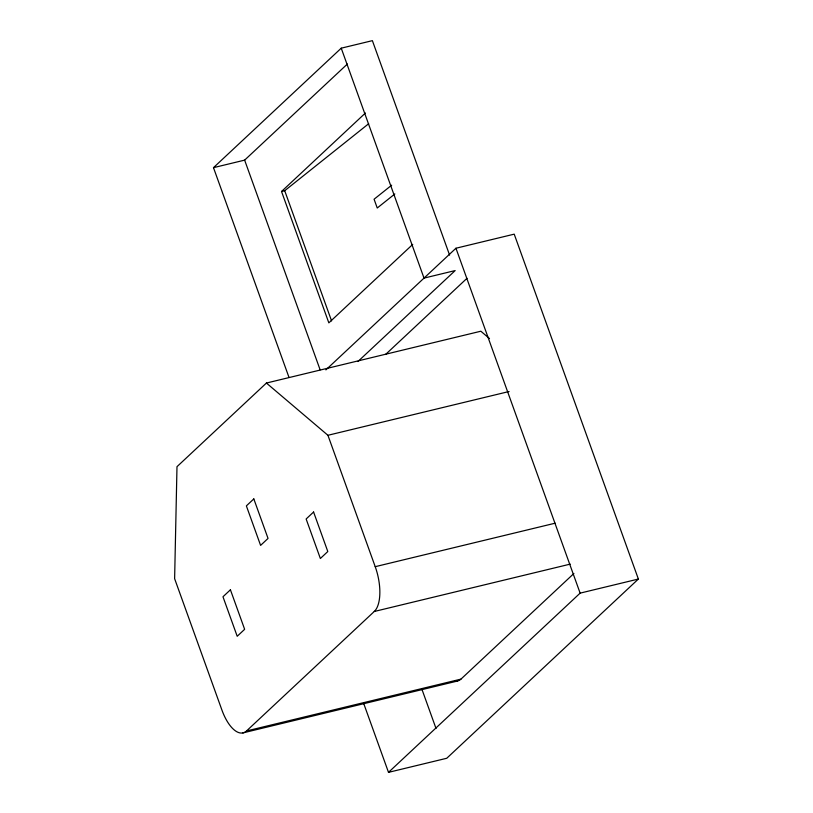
<?xml version="1.0" encoding="UTF-8"?>
<svg xmlns="http://www.w3.org/2000/svg" width="813" height="813" viewBox="0 0 813 813"><rect width="100%" height="100%" fill="white"/><g stroke="black" fill="none" stroke-linecap="round" stroke-linejoin="round"><path stroke-width="1.22" d="M288.971 377.334L213.484 167.661L341.236 48.18L372.384 40.65L449.589 255.089M213.484 167.661L244.632 160.131L347.385 64.024M412.73 244.408L328.838 322.863L281.532 191.482L365.423 113.017M489.497 338.564L480.849 331.216L266.42 383.045L176.99 466.682L174.622 578.673L221.919 710.054A35.762 15.691 76.4 0 0 246.522 730.958L460.951 679.129L573.897 573.5M325.891 369.885L455.951 248.239L514.212 234.154L638.378 579.049L446.754 758.265L388.502 772.35L363.574 703.133M357.964 361.49L455.158 270.577L424.02 278.107L341.236 48.18M385.535 354.498L466.997 278.31M246.522 730.958L374.275 611.478L570.218 564.12M388.502 772.35L580.126 593.134L638.378 579.049M281.532 191.482L284.702 190.709L368.675 123.728M391.673 185.191L374.082 199.226L377.242 208.006L394.833 193.972M266.42 383.045L327.924 435.29L509.08 391.51M374.275 611.478A35.762 15.691 76.4 0 0 375.22 566.681L555.147 523.196M242.813 732.93L457.241 681.101M455.951 248.239L580.126 593.134M284.702 190.709L331.572 320.911M244.632 160.131L320.119 369.803M421.835 689.048L436.012 728.438M327.924 435.29L375.22 566.681M460.951 679.129A35.762 15.691 76.4 0 1 455.168 681.203M253.819 498.918L246.369 505.879L260.597 545.391L268.046 538.43L253.819 498.918M230.425 589.801L222.975 596.762L237.203 636.274L244.642 629.313L230.425 589.801M313.584 512.017L306.135 518.989L320.363 558.501L327.802 551.529L313.584 512.017"/></g></svg>
